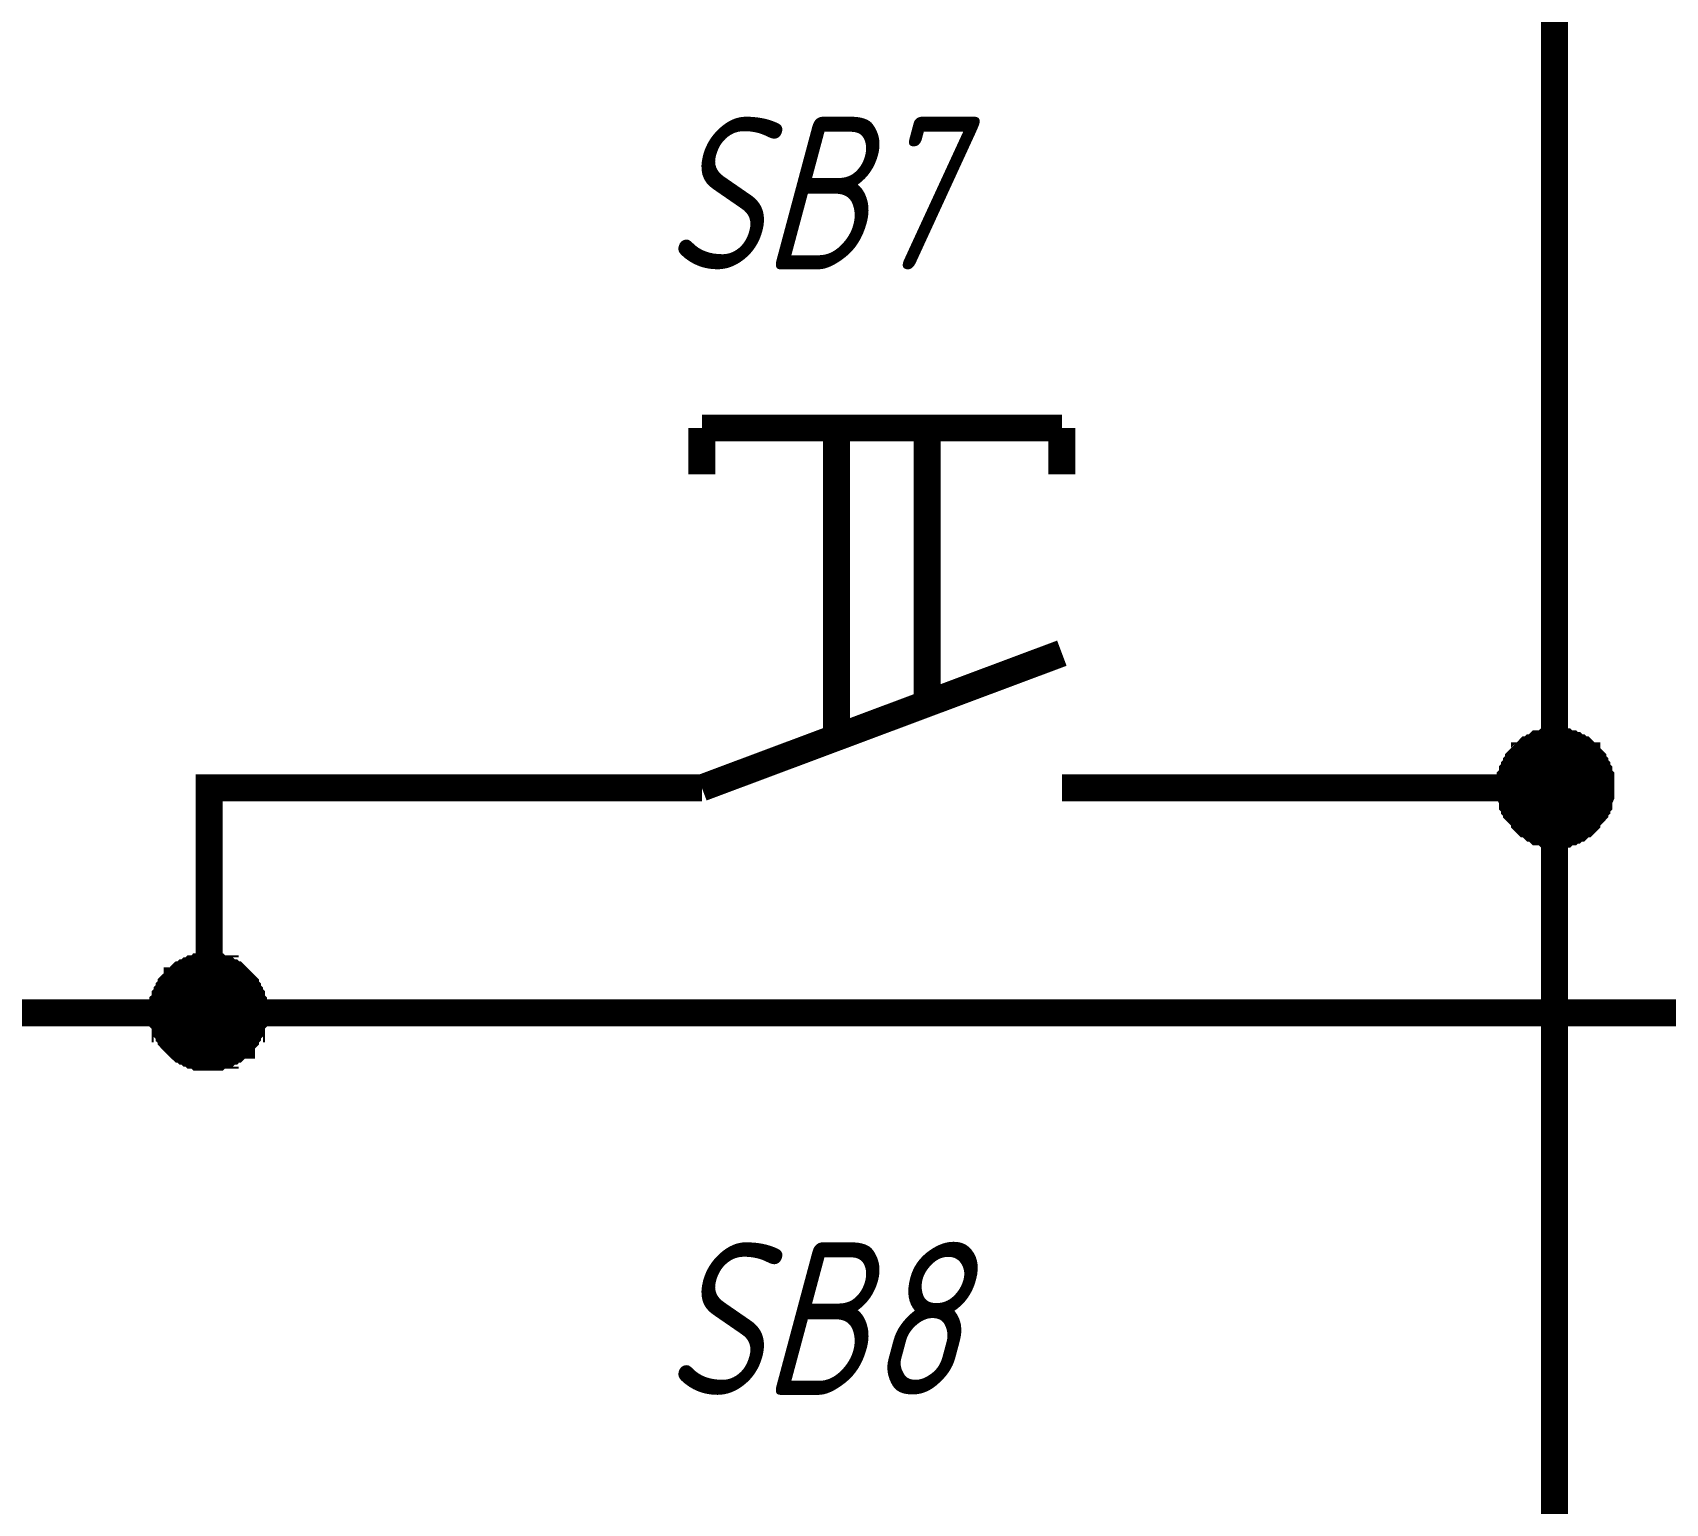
# Model space of a CAD drawing. Header units: millimetres. Extents: x 0 to 841, y 0 to 594.
# Drawn here: x 370.55 to 388.74, y 50.04 to 66.43 of the extents above; entities that cross this region are included whole.
import ezdxf

# ---------------------------------------------------------------- set-up
doc = ezdxf.new("R2010")
doc.units = ezdxf.units.MM
doc.layers.add('Sheet', color=255, linetype='Continuous')
doc.styles.get("Standard").update_dxf_attribs({"font": '', "oblique": 15})
doc.styles.get('Standard').set_extended_font_data('GOST type A')

msp = doc.modelspace()

# ---------------------------------------------------------------- linework, layer by layer
at = {"layer": 'Sheet', "color": 18, "true_color": 0x000000, "const_width": 0.3}
for points in [[(385.018, 33.015), (387.504, 33.015), (387.504, 45.513), (387.504, 58.011), (387.504, 70.51), (387.504, 70.51), (385.018, 70.51)], [(378.006, 62.021), (382.016, 62.021)], [(378.006, 62.021), (378.006, 61.505)], [(379.507, 58.504), (379.507, 62.021)], [(380.515, 62.021), (380.515, 59.019)], [(382.016, 62.021), (382.016, 61.505)], [(378.006, 58.011), (382.016, 59.512)], [(387.011, 58.011), (387.011, 58.034), (387.011, 58.056), (387.011, 58.101), (387.011, 58.123), (387.034, 58.146), (387.034, 58.168), (387.034, 58.19), (387.056, 58.213), (387.056, 58.235), (387.079, 58.258), (387.079, 58.28), (387.101, 58.302), (387.101, 58.325), (387.123, 58.347), (387.146, 58.37), (387.168, 58.37), (387.168, 58.392), (387.191, 58.414), (387.213, 58.437), (387.235, 58.437), (387.258, 58.459), (387.28, 58.459), (387.303, 58.482), (387.303, 58.482), (387.325, 58.504), (387.37, 58.504), (387.392, 58.504), (387.415, 58.526), (387.437, 58.526), (387.459, 58.526), (387.482, 58.526), (387.504, 58.526)], [(387.011, 58.011), (387.011, 58.034), (387.011, 58.056), (387.011, 58.101), (387.011, 58.123), (387.034, 58.146), (387.034, 58.168), (387.034, 58.19), (387.056, 58.213), (387.056, 58.235), (387.079, 58.258), (387.079, 58.28), (387.101, 58.302), (387.101, 58.325), (387.123, 58.347), (387.146, 58.37), (387.168, 58.37), (387.168, 58.392), (387.191, 58.414), (387.213, 58.437), (387.235, 58.437), (387.258, 58.459), (387.28, 58.459), (387.303, 58.482), (387.303, 58.482), (387.325, 58.504), (387.37, 58.504), (387.392, 58.504), (387.415, 58.526), (387.437, 58.526), (387.459, 58.526), (387.482, 58.526), (387.504, 58.526)], [(387.011, 58.011), (387.011, 58.034), (387.011, 58.056), (387.011, 58.101), (387.011, 58.123), (387.034, 58.146), (387.034, 58.168), (387.034, 58.19), (387.056, 58.213), (387.056, 58.235), (387.079, 58.258), (387.079, 58.28), (387.101, 58.302), (387.101, 58.325), (387.123, 58.347), (387.146, 58.37), (387.168, 58.37), (387.168, 58.392), (387.191, 58.414), (387.213, 58.437), (387.235, 58.437), (387.258, 58.459), (387.28, 58.459), (387.303, 58.482), (387.303, 58.482), (387.325, 58.504), (387.37, 58.504), (387.392, 58.504), (387.415, 58.526), (387.437, 58.526), (387.459, 58.526), (387.482, 58.526), (387.504, 58.526)], [(387.011, 58.011), (387.011, 58.034), (387.011, 58.056), (387.011, 58.101), (387.011, 58.123), (387.034, 58.146), (387.034, 58.168), (387.034, 58.19), (387.056, 58.213), (387.056, 58.235), (387.079, 58.258), (387.079, 58.28), (387.101, 58.302), (387.101, 58.325), (387.123, 58.347), (387.146, 58.37), (387.168, 58.37), (387.168, 58.392), (387.191, 58.414), (387.213, 58.437), (387.235, 58.437), (387.258, 58.459), (387.28, 58.459), (387.303, 58.482), (387.303, 58.482), (387.325, 58.504), (387.37, 58.504), (387.392, 58.504), (387.415, 58.526), (387.437, 58.526), (387.459, 58.526), (387.482, 58.526), (387.504, 58.526)], [(387.011, 58.011), (387.011, 58.034), (387.011, 58.056), (387.011, 58.101), (387.011, 58.123), (387.034, 58.146), (387.034, 58.168), (387.034, 58.19), (387.056, 58.213), (387.056, 58.235), (387.079, 58.258), (387.079, 58.28), (387.101, 58.302), (387.101, 58.325), (387.123, 58.347), (387.146, 58.37), (387.168, 58.37), (387.168, 58.392), (387.191, 58.414), (387.213, 58.437), (387.235, 58.437), (387.258, 58.459), (387.28, 58.459), (387.303, 58.482), (387.303, 58.482), (387.325, 58.504), (387.37, 58.504), (387.392, 58.504), (387.415, 58.526), (387.437, 58.526), (387.459, 58.526), (387.482, 58.526), (387.504, 58.526)], [(387.011, 58.011), (387.011, 58.034), (387.011, 58.056), (387.011, 58.101), (387.011, 58.123), (387.034, 58.146), (387.034, 58.168), (387.034, 58.19), (387.056, 58.213), (387.056, 58.235), (387.079, 58.258), (387.079, 58.28), (387.101, 58.302), (387.101, 58.325), (387.123, 58.347), (387.146, 58.37), (387.168, 58.37), (387.168, 58.392), (387.191, 58.414), (387.213, 58.437), (387.235, 58.437), (387.258, 58.459), (387.28, 58.459), (387.303, 58.482), (387.303, 58.482), (387.325, 58.504), (387.37, 58.504), (387.392, 58.504), (387.415, 58.526), (387.437, 58.526), (387.459, 58.526), (387.482, 58.526), (387.504, 58.526)], [(387.011, 58.011), (387.011, 58.034), (387.011, 58.056), (387.011, 58.101), (387.011, 58.123), (387.034, 58.146), (387.034, 58.168), (387.034, 58.19), (387.056, 58.213), (387.056, 58.235), (387.079, 58.258), (387.079, 58.28), (387.101, 58.302), (387.101, 58.325), (387.123, 58.347), (387.146, 58.37), (387.168, 58.37), (387.168, 58.392), (387.191, 58.414), (387.213, 58.437), (387.235, 58.437), (387.258, 58.459), (387.28, 58.459), (387.303, 58.482), (387.303, 58.482), (387.325, 58.504), (387.37, 58.504), (387.392, 58.504), (387.415, 58.526), (387.437, 58.526), (387.459, 58.526), (387.482, 58.526), (387.504, 58.526)], [(387.011, 58.011), (387.011, 58.034), (387.011, 58.056), (387.011, 58.101), (387.011, 58.123), (387.034, 58.146), (387.034, 58.168), (387.034, 58.19), (387.056, 58.213), (387.056, 58.235), (387.079, 58.258), (387.079, 58.28), (387.101, 58.302), (387.101, 58.325), (387.123, 58.347), (387.146, 58.37), (387.168, 58.37), (387.168, 58.392), (387.191, 58.414), (387.213, 58.437), (387.235, 58.437), (387.258, 58.459), (387.28, 58.459), (387.303, 58.482), (387.303, 58.482), (387.325, 58.504), (387.37, 58.504), (387.392, 58.504), (387.415, 58.526), (387.437, 58.526), (387.459, 58.526), (387.482, 58.526), (387.504, 58.526)], [(387.504, 58.526), (387.504, 58.526)], [(387.504, 58.526), (387.527, 58.526), (387.549, 58.526), (387.594, 58.526), (387.616, 58.526), (387.639, 58.504), (387.661, 58.504), (387.683, 58.504), (387.706, 58.482), (387.728, 58.482), (387.751, 58.459), (387.773, 58.459), (387.795, 58.437), (387.818, 58.437), (387.84, 58.414), (387.863, 58.392), (387.863, 58.37), (387.885, 58.37), (387.907, 58.347), (387.93, 58.325), (387.93, 58.302), (387.952, 58.28), (387.952, 58.258), (387.975, 58.235), (387.975, 58.213), (387.997, 58.19), (387.997, 58.168), (387.997, 58.146), (388.019, 58.123), (388.019, 58.101), (388.019, 58.056), (388.019, 58.034), (388.019, 58.011)], [(387.504, 58.526), (387.504, 58.526)], [(387.504, 58.526), (387.527, 58.526), (387.549, 58.526), (387.594, 58.526), (387.616, 58.526), (387.639, 58.504), (387.661, 58.504), (387.683, 58.504), (387.706, 58.482), (387.728, 58.482), (387.751, 58.459), (387.773, 58.459), (387.795, 58.437), (387.818, 58.437), (387.84, 58.414), (387.863, 58.392), (387.863, 58.37), (387.885, 58.37), (387.907, 58.347), (387.93, 58.325), (387.93, 58.302), (387.952, 58.28), (387.952, 58.258), (387.975, 58.235), (387.975, 58.213), (387.997, 58.19), (387.997, 58.168), (387.997, 58.146), (388.019, 58.123), (388.019, 58.101), (388.019, 58.056), (388.019, 58.034), (388.019, 58.011)], [(387.504, 58.526), (387.504, 58.526)], [(387.504, 58.526), (387.527, 58.526), (387.549, 58.526), (387.594, 58.526), (387.616, 58.526), (387.639, 58.504), (387.661, 58.504), (387.683, 58.504), (387.706, 58.482), (387.728, 58.482), (387.751, 58.459), (387.773, 58.459), (387.795, 58.437), (387.818, 58.437), (387.84, 58.414), (387.863, 58.392), (387.863, 58.37), (387.885, 58.37), (387.907, 58.347), (387.93, 58.325), (387.93, 58.302), (387.952, 58.28), (387.952, 58.258), (387.975, 58.235), (387.975, 58.213), (387.997, 58.19), (387.997, 58.168), (387.997, 58.146), (388.019, 58.123), (388.019, 58.101), (388.019, 58.056), (388.019, 58.034), (388.019, 58.011)], [(387.504, 58.526), (387.504, 58.526)], [(387.504, 58.526), (387.527, 58.526), (387.549, 58.526), (387.594, 58.526), (387.616, 58.526), (387.639, 58.504), (387.661, 58.504), (387.683, 58.504), (387.706, 58.482), (387.728, 58.482), (387.751, 58.459), (387.773, 58.459), (387.795, 58.437), (387.818, 58.437), (387.84, 58.414), (387.863, 58.392), (387.863, 58.37), (387.885, 58.37), (387.907, 58.347), (387.93, 58.325), (387.93, 58.302), (387.952, 58.28), (387.952, 58.258), (387.975, 58.235), (387.975, 58.213), (387.997, 58.19), (387.997, 58.168), (387.997, 58.146), (388.019, 58.123), (388.019, 58.101), (388.019, 58.056), (388.019, 58.034), (388.019, 58.011)], [(387.504, 58.526), (387.504, 58.526)], [(387.504, 58.526), (387.527, 58.526), (387.549, 58.526), (387.594, 58.526), (387.616, 58.526), (387.639, 58.504), (387.661, 58.504), (387.683, 58.504), (387.706, 58.482), (387.728, 58.482), (387.751, 58.459), (387.773, 58.459), (387.795, 58.437), (387.818, 58.437), (387.84, 58.414), (387.863, 58.392), (387.863, 58.37), (387.885, 58.37), (387.907, 58.347), (387.93, 58.325), (387.93, 58.302), (387.952, 58.28), (387.952, 58.258), (387.975, 58.235), (387.975, 58.213), (387.997, 58.19), (387.997, 58.168), (387.997, 58.146), (388.019, 58.123), (388.019, 58.101), (388.019, 58.056), (388.019, 58.034), (388.019, 58.011)], [(387.504, 58.526), (387.504, 58.526)], [(387.504, 58.526), (387.527, 58.526), (387.549, 58.526), (387.594, 58.526), (387.616, 58.526), (387.639, 58.504), (387.661, 58.504), (387.683, 58.504), (387.706, 58.482), (387.728, 58.482), (387.751, 58.459), (387.773, 58.459), (387.795, 58.437), (387.818, 58.437), (387.84, 58.414), (387.863, 58.392), (387.863, 58.37), (387.885, 58.37), (387.907, 58.347), (387.93, 58.325), (387.93, 58.302), (387.952, 58.28), (387.952, 58.258), (387.975, 58.235), (387.975, 58.213), (387.997, 58.19), (387.997, 58.168), (387.997, 58.146), (388.019, 58.123), (388.019, 58.101), (388.019, 58.056), (388.019, 58.034), (388.019, 58.011)], [(387.504, 58.526), (387.504, 58.526)], [(387.504, 58.526), (387.527, 58.526), (387.549, 58.526), (387.594, 58.526), (387.616, 58.526), (387.639, 58.504), (387.661, 58.504), (387.683, 58.504), (387.706, 58.482), (387.728, 58.482), (387.751, 58.459), (387.773, 58.459), (387.795, 58.437), (387.818, 58.437), (387.84, 58.414), (387.863, 58.392), (387.863, 58.37), (387.885, 58.37), (387.907, 58.347), (387.93, 58.325), (387.93, 58.302), (387.952, 58.28), (387.952, 58.258), (387.975, 58.235), (387.975, 58.213), (387.997, 58.19), (387.997, 58.168), (387.997, 58.146), (388.019, 58.123), (388.019, 58.101), (388.019, 58.056), (388.019, 58.034), (388.019, 58.011)], [(387.504, 58.526), (387.504, 58.526)], [(387.504, 58.526), (387.527, 58.526), (387.549, 58.526), (387.594, 58.526), (387.616, 58.526), (387.639, 58.504), (387.661, 58.504), (387.683, 58.504), (387.706, 58.482), (387.728, 58.482), (387.751, 58.459), (387.773, 58.459), (387.795, 58.437), (387.818, 58.437), (387.84, 58.414), (387.863, 58.392), (387.863, 58.37), (387.885, 58.37), (387.907, 58.347), (387.93, 58.325), (387.93, 58.302), (387.952, 58.28), (387.952, 58.258), (387.975, 58.235), (387.975, 58.213), (387.997, 58.19), (387.997, 58.168), (387.997, 58.146), (388.019, 58.123), (388.019, 58.101), (388.019, 58.056), (388.019, 58.034), (388.019, 58.011)], [(395.008, 58.011), (392.5, 58.011), (392.5, 55.503), (372.518, 55.503), (352.515, 55.503), (352.515, 58.011), (355.001, 58.011)], [(372.518, 55.503), (372.518, 58.011), (375.005, 58.011)], [(377.514, 58.011), (375.005, 58.011)], [(377.514, 58.011), (378.006, 58.011)], [(382.509, 58.011), (382.016, 58.011)], [(382.509, 58.011), (385.018, 58.011)], [(385.018, 58.011), (387.504, 58.011)], [(387.504, 57.496), (387.482, 57.496), (387.459, 57.496), (387.437, 57.496), (387.415, 57.496), (387.392, 57.519), (387.37, 57.519), (387.325, 57.519), (387.303, 57.541), (387.303, 57.541), (387.28, 57.563), (387.258, 57.563), (387.235, 57.586), (387.213, 57.608), (387.191, 57.608), (387.168, 57.631), (387.168, 57.653), (387.146, 57.675), (387.123, 57.698), (387.101, 57.72), (387.101, 57.72), (387.079, 57.743), (387.079, 57.765), (387.056, 57.787), (387.056, 57.81), (387.034, 57.832), (387.034, 57.855), (387.034, 57.877), (387.011, 57.922), (387.011, 57.944), (387.011, 57.967), (387.011, 57.989), (387.011, 58.011)], [(387.011, 58.011), (387.011, 58.011)], [(387.504, 57.496), (387.482, 57.496), (387.459, 57.496), (387.437, 57.496), (387.415, 57.496), (387.392, 57.519), (387.37, 57.519), (387.325, 57.519), (387.303, 57.541), (387.303, 57.541), (387.28, 57.563), (387.258, 57.563), (387.235, 57.586), (387.213, 57.608), (387.191, 57.608), (387.168, 57.631), (387.168, 57.653), (387.146, 57.675), (387.123, 57.698), (387.101, 57.72), (387.101, 57.72), (387.079, 57.743), (387.079, 57.765), (387.056, 57.787), (387.056, 57.81), (387.034, 57.832), (387.034, 57.855), (387.034, 57.877), (387.011, 57.922), (387.011, 57.944), (387.011, 57.967), (387.011, 57.989), (387.011, 58.011)], [(387.011, 58.011), (387.011, 58.011)], [(387.504, 57.496), (387.482, 57.496), (387.459, 57.496), (387.437, 57.496), (387.415, 57.496), (387.392, 57.519), (387.37, 57.519), (387.325, 57.519), (387.303, 57.541), (387.303, 57.541), (387.28, 57.563), (387.258, 57.563), (387.235, 57.586), (387.213, 57.608), (387.191, 57.608), (387.168, 57.631), (387.168, 57.653), (387.146, 57.675), (387.123, 57.698), (387.101, 57.72), (387.101, 57.72), (387.079, 57.743), (387.079, 57.765), (387.056, 57.787), (387.056, 57.81), (387.034, 57.832), (387.034, 57.855), (387.034, 57.877), (387.011, 57.922), (387.011, 57.944), (387.011, 57.967), (387.011, 57.989), (387.011, 58.011)], [(387.011, 58.011), (387.011, 58.011)], [(387.504, 57.496), (387.482, 57.496), (387.459, 57.496), (387.437, 57.496), (387.415, 57.496), (387.392, 57.519), (387.37, 57.519), (387.325, 57.519), (387.303, 57.541), (387.303, 57.541), (387.28, 57.563), (387.258, 57.563), (387.235, 57.586), (387.213, 57.608), (387.191, 57.608), (387.168, 57.631), (387.168, 57.653), (387.146, 57.675), (387.123, 57.698), (387.101, 57.72), (387.101, 57.72), (387.079, 57.743), (387.079, 57.765), (387.056, 57.787), (387.056, 57.81), (387.034, 57.832), (387.034, 57.855), (387.034, 57.877), (387.011, 57.922), (387.011, 57.944), (387.011, 57.967), (387.011, 57.989), (387.011, 58.011)], [(387.011, 58.011), (387.011, 58.011)], [(387.504, 57.496), (387.482, 57.496), (387.459, 57.496), (387.437, 57.496), (387.415, 57.496), (387.392, 57.519), (387.37, 57.519), (387.325, 57.519), (387.303, 57.541), (387.303, 57.541), (387.28, 57.563), (387.258, 57.563), (387.235, 57.586), (387.213, 57.608), (387.191, 57.608), (387.168, 57.631), (387.168, 57.653), (387.146, 57.675), (387.123, 57.698), (387.101, 57.72), (387.101, 57.72), (387.079, 57.743), (387.079, 57.765), (387.056, 57.787), (387.056, 57.81), (387.034, 57.832), (387.034, 57.855), (387.034, 57.877), (387.011, 57.922), (387.011, 57.944), (387.011, 57.967), (387.011, 57.989), (387.011, 58.011)], [(387.011, 58.011), (387.011, 58.011)], [(387.504, 57.496), (387.482, 57.496), (387.459, 57.496), (387.437, 57.496), (387.415, 57.496), (387.392, 57.519), (387.37, 57.519), (387.325, 57.519), (387.303, 57.541), (387.303, 57.541), (387.28, 57.563), (387.258, 57.563), (387.235, 57.586), (387.213, 57.608), (387.191, 57.608), (387.168, 57.631), (387.168, 57.653), (387.146, 57.675), (387.123, 57.698), (387.101, 57.72), (387.101, 57.72), (387.079, 57.743), (387.079, 57.765), (387.056, 57.787), (387.056, 57.81), (387.034, 57.832), (387.034, 57.855), (387.034, 57.877), (387.011, 57.922), (387.011, 57.944), (387.011, 57.967), (387.011, 57.989), (387.011, 58.011)], [(387.011, 58.011), (387.011, 58.011)], [(387.504, 57.496), (387.482, 57.496), (387.459, 57.496), (387.437, 57.496), (387.415, 57.496), (387.392, 57.519), (387.37, 57.519), (387.325, 57.519), (387.303, 57.541), (387.303, 57.541), (387.28, 57.563), (387.258, 57.563), (387.235, 57.586), (387.213, 57.608), (387.191, 57.608), (387.168, 57.631), (387.168, 57.653), (387.146, 57.675), (387.123, 57.698), (387.101, 57.72), (387.101, 57.72), (387.079, 57.743), (387.079, 57.765), (387.056, 57.787), (387.056, 57.81), (387.034, 57.832), (387.034, 57.855), (387.034, 57.877), (387.011, 57.922), (387.011, 57.944), (387.011, 57.967), (387.011, 57.989), (387.011, 58.011)], [(387.011, 58.011), (387.011, 58.011)], [(387.504, 57.496), (387.482, 57.496), (387.459, 57.496), (387.437, 57.496), (387.415, 57.496), (387.392, 57.519), (387.37, 57.519), (387.325, 57.519), (387.303, 57.541), (387.303, 57.541), (387.28, 57.563), (387.258, 57.563), (387.235, 57.586), (387.213, 57.608), (387.191, 57.608), (387.168, 57.631), (387.168, 57.653), (387.146, 57.675), (387.123, 57.698), (387.101, 57.72), (387.101, 57.72), (387.079, 57.743), (387.079, 57.765), (387.056, 57.787), (387.056, 57.81), (387.034, 57.832), (387.034, 57.855), (387.034, 57.877), (387.011, 57.922), (387.011, 57.944), (387.011, 57.967), (387.011, 57.989), (387.011, 58.011)], [(387.011, 58.011), (387.011, 58.011)], [(388.019, 58.011), (388.019, 57.989), (388.019, 57.967), (388.019, 57.944), (388.019, 57.922), (387.997, 57.877), (387.997, 57.855), (387.997, 57.832), (387.975, 57.81), (387.975, 57.787), (387.952, 57.765), (387.952, 57.743), (387.93, 57.72), (387.93, 57.72), (387.907, 57.698), (387.885, 57.675), (387.863, 57.653), (387.863, 57.631), (387.84, 57.608), (387.818, 57.608), (387.795, 57.586), (387.773, 57.563), (387.751, 57.563), (387.728, 57.541), (387.706, 57.541), (387.683, 57.519), (387.661, 57.519), (387.639, 57.519), (387.616, 57.496), (387.594, 57.496), (387.549, 57.496), (387.527, 57.496), (387.504, 57.496)], [(388.019, 58.011), (388.019, 57.989), (388.019, 57.967), (388.019, 57.944), (388.019, 57.922), (387.997, 57.877), (387.997, 57.855), (387.997, 57.832), (387.975, 57.81), (387.975, 57.787), (387.952, 57.765), (387.952, 57.743), (387.93, 57.72), (387.93, 57.72), (387.907, 57.698), (387.885, 57.675), (387.863, 57.653), (387.863, 57.631), (387.84, 57.608), (387.818, 57.608), (387.795, 57.586), (387.773, 57.563), (387.751, 57.563), (387.728, 57.541), (387.706, 57.541), (387.683, 57.519), (387.661, 57.519), (387.639, 57.519), (387.616, 57.496), (387.594, 57.496), (387.549, 57.496), (387.527, 57.496), (387.504, 57.496)], [(388.019, 58.011), (388.019, 57.989), (388.019, 57.967), (388.019, 57.944), (388.019, 57.922), (387.997, 57.877), (387.997, 57.855), (387.997, 57.832), (387.975, 57.81), (387.975, 57.787), (387.952, 57.765), (387.952, 57.743), (387.93, 57.72), (387.93, 57.72), (387.907, 57.698), (387.885, 57.675), (387.863, 57.653), (387.863, 57.631), (387.84, 57.608), (387.818, 57.608), (387.795, 57.586), (387.773, 57.563), (387.751, 57.563), (387.728, 57.541), (387.706, 57.541), (387.683, 57.519), (387.661, 57.519), (387.639, 57.519), (387.616, 57.496), (387.594, 57.496), (387.549, 57.496), (387.527, 57.496), (387.504, 57.496)], [(388.019, 58.011), (388.019, 57.989), (388.019, 57.967), (388.019, 57.944), (388.019, 57.922), (387.997, 57.877), (387.997, 57.855), (387.997, 57.832), (387.975, 57.81), (387.975, 57.787), (387.952, 57.765), (387.952, 57.743), (387.93, 57.72), (387.93, 57.72), (387.907, 57.698), (387.885, 57.675), (387.863, 57.653), (387.863, 57.631), (387.84, 57.608), (387.818, 57.608), (387.795, 57.586), (387.773, 57.563), (387.751, 57.563), (387.728, 57.541), (387.706, 57.541), (387.683, 57.519), (387.661, 57.519), (387.639, 57.519), (387.616, 57.496), (387.594, 57.496), (387.549, 57.496), (387.527, 57.496), (387.504, 57.496)], [(388.019, 58.011), (388.019, 57.989), (388.019, 57.967), (388.019, 57.944), (388.019, 57.922), (387.997, 57.877), (387.997, 57.855), (387.997, 57.832), (387.975, 57.81), (387.975, 57.787), (387.952, 57.765), (387.952, 57.743), (387.93, 57.72), (387.93, 57.72), (387.907, 57.698), (387.885, 57.675), (387.863, 57.653), (387.863, 57.631), (387.84, 57.608), (387.818, 57.608), (387.795, 57.586), (387.773, 57.563), (387.751, 57.563), (387.728, 57.541), (387.706, 57.541), (387.683, 57.519), (387.661, 57.519), (387.639, 57.519), (387.616, 57.496), (387.594, 57.496), (387.549, 57.496), (387.527, 57.496), (387.504, 57.496)], [(388.019, 58.011), (388.019, 57.989), (388.019, 57.967), (388.019, 57.944), (388.019, 57.922), (387.997, 57.877), (387.997, 57.855), (387.997, 57.832), (387.975, 57.81), (387.975, 57.787), (387.952, 57.765), (387.952, 57.743), (387.93, 57.72), (387.93, 57.72), (387.907, 57.698), (387.885, 57.675), (387.863, 57.653), (387.863, 57.631), (387.84, 57.608), (387.818, 57.608), (387.795, 57.586), (387.773, 57.563), (387.751, 57.563), (387.728, 57.541), (387.706, 57.541), (387.683, 57.519), (387.661, 57.519), (387.639, 57.519), (387.616, 57.496), (387.594, 57.496), (387.549, 57.496), (387.527, 57.496), (387.504, 57.496)], [(388.019, 58.011), (388.019, 57.989), (388.019, 57.967), (388.019, 57.944), (388.019, 57.922), (387.997, 57.877), (387.997, 57.855), (387.997, 57.832), (387.975, 57.81), (387.975, 57.787), (387.952, 57.765), (387.952, 57.743), (387.93, 57.72), (387.93, 57.72), (387.907, 57.698), (387.885, 57.675), (387.863, 57.653), (387.863, 57.631), (387.84, 57.608), (387.818, 57.608), (387.795, 57.586), (387.773, 57.563), (387.751, 57.563), (387.728, 57.541), (387.706, 57.541), (387.683, 57.519), (387.661, 57.519), (387.639, 57.519), (387.616, 57.496), (387.594, 57.496), (387.549, 57.496), (387.527, 57.496), (387.504, 57.496)], [(388.019, 58.011), (388.019, 57.989), (388.019, 57.967), (388.019, 57.944), (388.019, 57.922), (387.997, 57.877), (387.997, 57.855), (387.997, 57.832), (387.975, 57.81), (387.975, 57.787), (387.952, 57.765), (387.952, 57.743), (387.93, 57.72), (387.93, 57.72), (387.907, 57.698), (387.885, 57.675), (387.863, 57.653), (387.863, 57.631), (387.84, 57.608), (387.818, 57.608), (387.795, 57.586), (387.773, 57.563), (387.751, 57.563), (387.728, 57.541), (387.706, 57.541), (387.683, 57.519), (387.661, 57.519), (387.639, 57.519), (387.616, 57.496), (387.594, 57.496), (387.549, 57.496), (387.527, 57.496), (387.504, 57.496)], [(388.019, 58.011), (388.019, 58.011), (388.019, 58.011), (388.019, 58.011), (388.019, 58.011), (388.019, 58.011), (388.019, 58.011), (388.019, 58.011), (388.019, 58.011), (388.019, 58.011), (388.019, 58.011), (388.019, 58.011), (388.019, 58.011), (388.019, 58.011), (388.019, 58.011), (388.019, 58.011), (388.019, 58.011), (388.019, 58.011), (388.019, 58.011), (388.019, 58.011), (388.019, 58.011), (388.019, 58.011), (388.019, 58.011), (388.019, 58.011), (388.019, 58.011), (388.019, 58.011), (388.019, 58.011), (388.019, 58.011), (388.019, 58.011), (388.019, 58.011), (388.019, 58.011), (388.019, 58.011), (388.019, 58.011)], [(388.019, 58.011), (388.019, 58.011)], [(388.019, 58.011), (388.019, 58.011), (388.019, 58.011), (388.019, 58.011), (388.019, 58.011), (388.019, 58.011), (388.019, 58.011), (388.019, 58.011), (388.019, 58.011), (388.019, 58.011), (388.019, 58.011), (388.019, 58.011), (388.019, 58.011), (388.019, 58.011), (388.019, 58.011), (388.019, 58.011), (388.019, 58.011), (388.019, 58.011), (388.019, 58.011), (388.019, 58.011), (388.019, 58.011), (388.019, 58.011), (388.019, 58.011), (388.019, 58.011), (388.019, 58.011), (388.019, 58.011), (388.019, 58.011), (388.019, 58.011), (388.019, 58.011), (388.019, 58.011), (388.019, 58.011), (388.019, 58.011), (388.019, 58.011)], [(388.019, 58.011), (388.019, 58.011)], [(388.019, 58.011), (388.019, 58.011), (388.019, 58.011), (388.019, 58.011), (388.019, 58.011), (388.019, 58.011), (388.019, 58.011), (388.019, 58.011), (388.019, 58.011), (388.019, 58.011), (388.019, 58.011), (388.019, 58.011), (388.019, 58.011), (388.019, 58.011), (388.019, 58.011), (388.019, 58.011), (388.019, 58.011), (388.019, 58.011), (388.019, 58.011), (388.019, 58.011), (388.019, 58.011), (388.019, 58.011), (388.019, 58.011), (388.019, 58.011), (388.019, 58.011), (388.019, 58.011), (388.019, 58.011), (388.019, 58.011), (388.019, 58.011), (388.019, 58.011), (388.019, 58.011), (388.019, 58.011), (388.019, 58.011)], [(388.019, 58.011), (388.019, 58.011)], [(388.019, 58.011), (388.019, 58.011), (388.019, 58.011), (388.019, 58.011), (388.019, 58.011), (388.019, 58.011), (388.019, 58.011), (388.019, 58.011), (388.019, 58.011), (388.019, 58.011), (388.019, 58.011), (388.019, 58.011), (388.019, 58.011), (388.019, 58.011), (388.019, 58.011), (388.019, 58.011), (388.019, 58.011), (388.019, 58.011), (388.019, 58.011), (388.019, 58.011), (388.019, 58.011), (388.019, 58.011), (388.019, 58.011), (388.019, 58.011), (388.019, 58.011), (388.019, 58.011), (388.019, 58.011), (388.019, 58.011), (388.019, 58.011), (388.019, 58.011), (388.019, 58.011), (388.019, 58.011), (388.019, 58.011)], [(388.019, 58.011), (388.019, 58.011)], [(388.019, 58.011), (388.019, 58.011), (388.019, 58.011), (388.019, 58.011), (388.019, 58.011), (388.019, 58.011), (388.019, 58.011), (388.019, 58.011), (388.019, 58.011), (388.019, 58.011), (388.019, 58.011), (388.019, 58.011), (388.019, 58.011), (388.019, 58.011), (388.019, 58.011), (388.019, 58.011), (388.019, 58.011), (388.019, 58.011), (388.019, 58.011), (388.019, 58.011), (388.019, 58.011), (388.019, 58.011), (388.019, 58.011), (388.019, 58.011), (388.019, 58.011), (388.019, 58.011), (388.019, 58.011), (388.019, 58.011), (388.019, 58.011), (388.019, 58.011), (388.019, 58.011), (388.019, 58.011), (388.019, 58.011)], [(388.019, 58.011), (388.019, 58.011)], [(388.019, 58.011), (388.019, 58.011), (388.019, 58.011), (388.019, 58.011), (388.019, 58.011), (388.019, 58.011), (388.019, 58.011), (388.019, 58.011), (388.019, 58.011), (388.019, 58.011), (388.019, 58.011), (388.019, 58.011), (388.019, 58.011), (388.019, 58.011), (388.019, 58.011), (388.019, 58.011), (388.019, 58.011), (388.019, 58.011), (388.019, 58.011), (388.019, 58.011), (388.019, 58.011), (388.019, 58.011), (388.019, 58.011), (388.019, 58.011), (388.019, 58.011), (388.019, 58.011), (388.019, 58.011), (388.019, 58.011), (388.019, 58.011), (388.019, 58.011), (388.019, 58.011), (388.019, 58.011), (388.019, 58.011)], [(388.019, 58.011), (388.019, 58.011)], [(388.019, 58.011), (388.019, 58.011), (388.019, 58.011), (388.019, 58.011), (388.019, 58.011), (388.019, 58.011), (388.019, 58.011), (388.019, 58.011), (388.019, 58.011), (388.019, 58.011), (388.019, 58.011), (388.019, 58.011), (388.019, 58.011), (388.019, 58.011), (388.019, 58.011), (388.019, 58.011), (388.019, 58.011), (388.019, 58.011), (388.019, 58.011), (388.019, 58.011), (388.019, 58.011), (388.019, 58.011), (388.019, 58.011), (388.019, 58.011), (388.019, 58.011), (388.019, 58.011), (388.019, 58.011), (388.019, 58.011), (388.019, 58.011), (388.019, 58.011), (388.019, 58.011), (388.019, 58.011), (388.019, 58.011)], [(388.019, 58.011), (388.019, 58.011)], [(388.019, 58.011), (388.019, 58.011), (388.019, 58.011), (388.019, 58.011), (388.019, 58.011), (388.019, 58.011), (388.019, 58.011), (388.019, 58.011), (388.019, 58.011), (388.019, 58.011), (388.019, 58.011), (388.019, 58.011), (388.019, 58.011), (388.019, 58.011), (388.019, 58.011), (388.019, 58.011), (388.019, 58.011), (388.019, 58.011), (388.019, 58.011), (388.019, 58.011), (388.019, 58.011), (388.019, 58.011), (388.019, 58.011), (388.019, 58.011), (388.019, 58.011), (388.019, 58.011), (388.019, 58.011), (388.019, 58.011), (388.019, 58.011), (388.019, 58.011), (388.019, 58.011), (388.019, 58.011), (388.019, 58.011)], [(388.019, 58.011), (388.019, 58.011)], [(372.003, 55.503), (372.003, 55.525), (372.003, 55.548), (372.003, 55.592), (372.003, 55.615), (372.026, 55.637), (372.026, 55.66), (372.026, 55.682), (372.048, 55.704), (372.048, 55.727), (372.07, 55.749), (372.07, 55.771), (372.093, 55.794), (372.093, 55.816), (372.115, 55.839), (372.138, 55.861), (372.16, 55.861), (372.16, 55.883), (372.182, 55.906), (372.205, 55.928), (372.227, 55.928), (372.25, 55.951), (372.272, 55.951), (372.294, 55.973), (372.317, 55.973), (372.339, 55.995), (372.362, 55.995), (372.384, 55.995), (372.406, 56.018), (372.429, 56.018), (372.474, 56.018), (372.496, 56.018), (372.518, 56.018)], [(372.003, 55.503), (372.003, 55.525), (372.003, 55.548), (372.003, 55.592), (372.003, 55.615), (372.026, 55.637), (372.026, 55.66), (372.026, 55.682), (372.048, 55.704), (372.048, 55.727), (372.07, 55.749), (372.07, 55.771), (372.093, 55.794), (372.093, 55.816), (372.115, 55.839), (372.138, 55.861), (372.16, 55.861), (372.16, 55.883), (372.182, 55.906), (372.205, 55.928), (372.227, 55.928), (372.25, 55.951), (372.272, 55.951), (372.294, 55.973), (372.317, 55.973), (372.339, 55.995), (372.362, 55.995), (372.384, 55.995), (372.406, 56.018), (372.429, 56.018), (372.474, 56.018), (372.496, 56.018), (372.518, 56.018)], [(372.003, 55.503), (372.003, 55.525), (372.003, 55.548), (372.003, 55.592), (372.003, 55.615), (372.026, 55.637), (372.026, 55.66), (372.026, 55.682), (372.048, 55.704), (372.048, 55.727), (372.07, 55.749), (372.07, 55.771), (372.093, 55.794), (372.093, 55.816), (372.115, 55.839), (372.138, 55.861), (372.16, 55.861), (372.16, 55.883), (372.182, 55.906), (372.205, 55.928), (372.227, 55.928), (372.25, 55.951), (372.272, 55.951), (372.294, 55.973), (372.317, 55.973), (372.339, 55.995), (372.362, 55.995), (372.384, 55.995), (372.406, 56.018), (372.429, 56.018), (372.474, 56.018), (372.496, 56.018), (372.518, 56.018)], [(372.003, 55.503), (372.003, 55.525), (372.003, 55.548), (372.003, 55.592), (372.003, 55.615), (372.026, 55.637), (372.026, 55.66), (372.026, 55.682), (372.048, 55.704), (372.048, 55.727), (372.07, 55.749), (372.07, 55.771), (372.093, 55.794), (372.093, 55.816), (372.115, 55.839), (372.138, 55.861), (372.16, 55.861), (372.16, 55.883), (372.182, 55.906), (372.205, 55.928), (372.227, 55.928), (372.25, 55.951), (372.272, 55.951), (372.294, 55.973), (372.317, 55.973), (372.339, 55.995), (372.362, 55.995), (372.384, 55.995), (372.406, 56.018), (372.429, 56.018), (372.474, 56.018), (372.496, 56.018), (372.518, 56.018)], [(372.003, 55.503), (372.003, 55.525), (372.003, 55.548), (372.003, 55.592), (372.003, 55.615), (372.026, 55.637), (372.026, 55.66), (372.026, 55.682), (372.048, 55.704), (372.048, 55.727), (372.07, 55.749), (372.07, 55.771), (372.093, 55.794), (372.093, 55.816), (372.115, 55.839), (372.138, 55.861), (372.16, 55.861), (372.16, 55.883), (372.182, 55.906), (372.205, 55.928), (372.227, 55.928), (372.25, 55.951), (372.272, 55.951), (372.294, 55.973), (372.317, 55.973), (372.339, 55.995), (372.362, 55.995), (372.384, 55.995), (372.406, 56.018), (372.429, 56.018), (372.474, 56.018), (372.496, 56.018), (372.518, 56.018)], [(372.003, 55.503), (372.003, 55.525), (372.003, 55.548), (372.003, 55.592), (372.003, 55.615), (372.026, 55.637), (372.026, 55.66), (372.026, 55.682), (372.048, 55.704), (372.048, 55.727), (372.07, 55.749), (372.07, 55.771), (372.093, 55.794), (372.093, 55.816), (372.115, 55.839), (372.138, 55.861), (372.16, 55.861), (372.16, 55.883), (372.182, 55.906), (372.205, 55.928), (372.227, 55.928), (372.25, 55.951), (372.272, 55.951), (372.294, 55.973), (372.317, 55.973), (372.339, 55.995), (372.362, 55.995), (372.384, 55.995), (372.406, 56.018), (372.429, 56.018), (372.474, 56.018), (372.496, 56.018), (372.518, 56.018)], [(372.003, 55.503), (372.003, 55.525), (372.003, 55.548), (372.003, 55.592), (372.003, 55.615), (372.026, 55.637), (372.026, 55.66), (372.026, 55.682), (372.048, 55.704), (372.048, 55.727), (372.07, 55.749), (372.07, 55.771), (372.093, 55.794), (372.093, 55.816), (372.115, 55.839), (372.138, 55.861), (372.16, 55.861), (372.16, 55.883), (372.182, 55.906), (372.205, 55.928), (372.227, 55.928), (372.25, 55.951), (372.272, 55.951), (372.294, 55.973), (372.317, 55.973), (372.339, 55.995), (372.362, 55.995), (372.384, 55.995), (372.406, 56.018), (372.429, 56.018), (372.474, 56.018), (372.496, 56.018), (372.518, 56.018)], [(372.003, 55.503), (372.003, 55.525), (372.003, 55.548), (372.003, 55.592), (372.003, 55.615), (372.026, 55.637), (372.026, 55.66), (372.026, 55.682), (372.048, 55.704), (372.048, 55.727), (372.07, 55.749), (372.07, 55.771), (372.093, 55.794), (372.093, 55.816), (372.115, 55.839), (372.138, 55.861), (372.16, 55.861), (372.16, 55.883), (372.182, 55.906), (372.205, 55.928), (372.227, 55.928), (372.25, 55.951), (372.272, 55.951), (372.294, 55.973), (372.317, 55.973), (372.339, 55.995), (372.362, 55.995), (372.384, 55.995), (372.406, 56.018), (372.429, 56.018), (372.474, 56.018), (372.496, 56.018), (372.518, 56.018)], [(372.518, 56.018), (372.518, 56.018)], [(372.518, 56.018), (372.541, 56.018), (372.563, 56.018), (372.586, 56.018), (372.608, 56.018), (372.63, 55.995), (372.653, 55.995), (372.698, 55.995), (372.698, 55.973), (372.72, 55.973), (372.742, 55.951), (372.765, 55.951), (372.787, 55.928), (372.81, 55.928), (372.832, 55.906), (372.854, 55.883), (372.877, 55.861), (372.877, 55.861), (372.899, 55.839), (372.922, 55.816), (372.922, 55.794), (372.944, 55.771), (372.944, 55.749), (372.966, 55.727), (372.966, 55.704), (372.989, 55.682), (372.989, 55.66), (372.989, 55.637), (373.011, 55.615), (373.011, 55.592), (373.011, 55.548), (373.011, 55.525), (373.011, 55.503)], [(372.518, 56.018), (372.518, 56.018)], [(372.518, 56.018), (372.541, 56.018), (372.563, 56.018), (372.586, 56.018), (372.608, 56.018), (372.63, 55.995), (372.653, 55.995), (372.698, 55.995), (372.698, 55.973), (372.72, 55.973), (372.742, 55.951), (372.765, 55.951), (372.787, 55.928), (372.81, 55.928), (372.832, 55.906), (372.854, 55.883), (372.877, 55.861), (372.877, 55.861), (372.899, 55.839), (372.922, 55.816), (372.922, 55.794), (372.944, 55.771), (372.944, 55.749), (372.966, 55.727), (372.966, 55.704), (372.989, 55.682), (372.989, 55.66), (372.989, 55.637), (373.011, 55.615), (373.011, 55.592), (373.011, 55.548), (373.011, 55.525), (373.011, 55.503)], [(372.518, 56.018), (372.518, 56.018)], [(372.518, 56.018), (372.541, 56.018), (372.563, 56.018), (372.586, 56.018), (372.608, 56.018), (372.63, 55.995), (372.653, 55.995), (372.698, 55.995), (372.698, 55.973), (372.72, 55.973), (372.742, 55.951), (372.765, 55.951), (372.787, 55.928), (372.81, 55.928), (372.832, 55.906), (372.854, 55.883), (372.877, 55.861), (372.877, 55.861), (372.899, 55.839), (372.922, 55.816), (372.922, 55.794), (372.944, 55.771), (372.944, 55.749), (372.966, 55.727), (372.966, 55.704), (372.989, 55.682), (372.989, 55.66), (372.989, 55.637), (373.011, 55.615), (373.011, 55.592), (373.011, 55.548), (373.011, 55.525), (373.011, 55.503)], [(372.518, 56.018), (372.518, 56.018)], [(372.518, 56.018), (372.541, 56.018), (372.563, 56.018), (372.586, 56.018), (372.608, 56.018), (372.63, 55.995), (372.653, 55.995), (372.698, 55.995), (372.698, 55.973), (372.72, 55.973), (372.742, 55.951), (372.765, 55.951), (372.787, 55.928), (372.81, 55.928), (372.832, 55.906), (372.854, 55.883), (372.877, 55.861), (372.877, 55.861), (372.899, 55.839), (372.922, 55.816), (372.922, 55.794), (372.944, 55.771), (372.944, 55.749), (372.966, 55.727), (372.966, 55.704), (372.989, 55.682), (372.989, 55.66), (372.989, 55.637), (373.011, 55.615), (373.011, 55.592), (373.011, 55.548), (373.011, 55.525), (373.011, 55.503)], [(372.518, 56.018), (372.518, 56.018)], [(372.518, 56.018), (372.541, 56.018), (372.563, 56.018), (372.586, 56.018), (372.608, 56.018), (372.63, 55.995), (372.653, 55.995), (372.698, 55.995), (372.698, 55.973), (372.72, 55.973), (372.742, 55.951), (372.765, 55.951), (372.787, 55.928), (372.81, 55.928), (372.832, 55.906), (372.854, 55.883), (372.877, 55.861), (372.877, 55.861), (372.899, 55.839), (372.922, 55.816), (372.922, 55.794), (372.944, 55.771), (372.944, 55.749), (372.966, 55.727), (372.966, 55.704), (372.989, 55.682), (372.989, 55.66), (372.989, 55.637), (373.011, 55.615), (373.011, 55.592), (373.011, 55.548), (373.011, 55.525), (373.011, 55.503)], [(372.518, 56.018), (372.518, 56.018)], [(372.518, 56.018), (372.541, 56.018), (372.563, 56.018), (372.586, 56.018), (372.608, 56.018), (372.63, 55.995), (372.653, 55.995), (372.698, 55.995), (372.698, 55.973), (372.72, 55.973), (372.742, 55.951), (372.765, 55.951), (372.787, 55.928), (372.81, 55.928), (372.832, 55.906), (372.854, 55.883), (372.877, 55.861), (372.877, 55.861), (372.899, 55.839), (372.922, 55.816), (372.922, 55.794), (372.944, 55.771), (372.944, 55.749), (372.966, 55.727), (372.966, 55.704), (372.989, 55.682), (372.989, 55.66), (372.989, 55.637), (373.011, 55.615), (373.011, 55.592), (373.011, 55.548), (373.011, 55.525), (373.011, 55.503)], [(372.518, 56.018), (372.518, 56.018)], [(372.518, 56.018), (372.541, 56.018), (372.563, 56.018), (372.586, 56.018), (372.608, 56.018), (372.63, 55.995), (372.653, 55.995), (372.698, 55.995), (372.698, 55.973), (372.72, 55.973), (372.742, 55.951), (372.765, 55.951), (372.787, 55.928), (372.81, 55.928), (372.832, 55.906), (372.854, 55.883), (372.877, 55.861), (372.877, 55.861), (372.899, 55.839), (372.922, 55.816), (372.922, 55.794), (372.944, 55.771), (372.944, 55.749), (372.966, 55.727), (372.966, 55.704), (372.989, 55.682), (372.989, 55.66), (372.989, 55.637), (373.011, 55.615), (373.011, 55.592), (373.011, 55.548), (373.011, 55.525), (373.011, 55.503)], [(372.518, 56.018), (372.518, 56.018)], [(372.518, 56.018), (372.541, 56.018), (372.563, 56.018), (372.586, 56.018), (372.608, 56.018), (372.63, 55.995), (372.653, 55.995), (372.698, 55.995), (372.698, 55.973), (372.72, 55.973), (372.742, 55.951), (372.765, 55.951), (372.787, 55.928), (372.81, 55.928), (372.832, 55.906), (372.854, 55.883), (372.877, 55.861), (372.877, 55.861), (372.899, 55.839), (372.922, 55.816), (372.922, 55.794), (372.944, 55.771), (372.944, 55.749), (372.966, 55.727), (372.966, 55.704), (372.989, 55.682), (372.989, 55.66), (372.989, 55.637), (373.011, 55.615), (373.011, 55.592), (373.011, 55.548), (373.011, 55.525), (373.011, 55.503)], [(372.518, 55.01), (372.496, 55.01), (372.474, 55.01), (372.429, 55.01), (372.406, 55.01), (372.384, 55.032), (372.362, 55.032), (372.339, 55.032), (372.317, 55.055), (372.294, 55.055), (372.272, 55.077), (372.25, 55.077), (372.227, 55.1), (372.205, 55.1), (372.182, 55.122), (372.16, 55.144), (372.16, 55.144), (372.138, 55.167), (372.115, 55.189), (372.093, 55.212), (372.093, 55.234), (372.07, 55.256), (372.07, 55.279), (372.048, 55.301), (372.048, 55.324), (372.026, 55.324), (372.026, 55.368), (372.026, 55.391), (372.003, 55.413), (372.003, 55.436), (372.003, 55.458), (372.003, 55.48), (372.003, 55.503)], [(372.003, 55.503), (372.003, 55.503)], [(372.518, 55.01), (372.496, 55.01), (372.474, 55.01), (372.429, 55.01), (372.406, 55.01), (372.384, 55.032), (372.362, 55.032), (372.339, 55.032), (372.317, 55.055), (372.294, 55.055), (372.272, 55.077), (372.25, 55.077), (372.227, 55.1), (372.205, 55.1), (372.182, 55.122), (372.16, 55.144), (372.16, 55.144), (372.138, 55.167), (372.115, 55.189), (372.093, 55.212), (372.093, 55.234), (372.07, 55.256), (372.07, 55.279), (372.048, 55.301), (372.048, 55.324), (372.026, 55.324), (372.026, 55.368), (372.026, 55.391), (372.003, 55.413), (372.003, 55.436), (372.003, 55.458), (372.003, 55.48), (372.003, 55.503)], [(372.003, 55.503), (372.003, 55.503)], [(372.518, 55.01), (372.496, 55.01), (372.474, 55.01), (372.429, 55.01), (372.406, 55.01), (372.384, 55.032), (372.362, 55.032), (372.339, 55.032), (372.317, 55.055), (372.294, 55.055), (372.272, 55.077), (372.25, 55.077), (372.227, 55.1), (372.205, 55.1), (372.182, 55.122), (372.16, 55.144), (372.16, 55.144), (372.138, 55.167), (372.115, 55.189), (372.093, 55.212), (372.093, 55.234), (372.07, 55.256), (372.07, 55.279), (372.048, 55.301), (372.048, 55.324), (372.026, 55.324), (372.026, 55.368), (372.026, 55.391), (372.003, 55.413), (372.003, 55.436), (372.003, 55.458), (372.003, 55.48), (372.003, 55.503)], [(372.003, 55.503), (372.003, 55.503)], [(372.518, 55.01), (372.496, 55.01), (372.474, 55.01), (372.429, 55.01), (372.406, 55.01), (372.384, 55.032), (372.362, 55.032), (372.339, 55.032), (372.317, 55.055), (372.294, 55.055), (372.272, 55.077), (372.25, 55.077), (372.227, 55.1), (372.205, 55.1), (372.182, 55.122), (372.16, 55.144), (372.16, 55.144), (372.138, 55.167), (372.115, 55.189), (372.093, 55.212), (372.093, 55.234), (372.07, 55.256), (372.07, 55.279), (372.048, 55.301), (372.048, 55.324), (372.026, 55.324), (372.026, 55.368), (372.026, 55.391), (372.003, 55.413), (372.003, 55.436), (372.003, 55.458), (372.003, 55.48), (372.003, 55.503)], [(372.003, 55.503), (372.003, 55.503)], [(372.518, 55.01), (372.496, 55.01), (372.474, 55.01), (372.429, 55.01), (372.406, 55.01), (372.384, 55.032), (372.362, 55.032), (372.339, 55.032), (372.317, 55.055), (372.294, 55.055), (372.272, 55.077), (372.25, 55.077), (372.227, 55.1), (372.205, 55.1), (372.182, 55.122), (372.16, 55.144), (372.16, 55.144), (372.138, 55.167), (372.115, 55.189), (372.093, 55.212), (372.093, 55.234), (372.07, 55.256), (372.07, 55.279), (372.048, 55.301), (372.048, 55.324), (372.026, 55.324), (372.026, 55.368), (372.026, 55.391), (372.003, 55.413), (372.003, 55.436), (372.003, 55.458), (372.003, 55.48), (372.003, 55.503)], [(372.003, 55.503), (372.003, 55.503)], [(372.518, 55.01), (372.496, 55.01), (372.474, 55.01), (372.429, 55.01), (372.406, 55.01), (372.384, 55.032), (372.362, 55.032), (372.339, 55.032), (372.317, 55.055), (372.294, 55.055), (372.272, 55.077), (372.25, 55.077), (372.227, 55.1), (372.205, 55.1), (372.182, 55.122), (372.16, 55.144), (372.16, 55.144), (372.138, 55.167), (372.115, 55.189), (372.093, 55.212), (372.093, 55.234), (372.07, 55.256), (372.07, 55.279), (372.048, 55.301), (372.048, 55.324), (372.026, 55.324), (372.026, 55.368), (372.026, 55.391), (372.003, 55.413), (372.003, 55.436), (372.003, 55.458), (372.003, 55.48), (372.003, 55.503)], [(372.003, 55.503), (372.003, 55.503)], [(372.518, 55.01), (372.496, 55.01), (372.474, 55.01), (372.429, 55.01), (372.406, 55.01), (372.384, 55.032), (372.362, 55.032), (372.339, 55.032), (372.317, 55.055), (372.294, 55.055), (372.272, 55.077), (372.25, 55.077), (372.227, 55.1), (372.205, 55.1), (372.182, 55.122), (372.16, 55.144), (372.16, 55.144), (372.138, 55.167), (372.115, 55.189), (372.093, 55.212), (372.093, 55.234), (372.07, 55.256), (372.07, 55.279), (372.048, 55.301), (372.048, 55.324), (372.026, 55.324), (372.026, 55.368), (372.026, 55.391), (372.003, 55.413), (372.003, 55.436), (372.003, 55.458), (372.003, 55.48), (372.003, 55.503)], [(372.003, 55.503), (372.003, 55.503)], [(372.518, 55.01), (372.496, 55.01), (372.474, 55.01), (372.429, 55.01), (372.406, 55.01), (372.384, 55.032), (372.362, 55.032), (372.339, 55.032), (372.317, 55.055), (372.294, 55.055), (372.272, 55.077), (372.25, 55.077), (372.227, 55.1), (372.205, 55.1), (372.182, 55.122), (372.16, 55.144), (372.16, 55.144), (372.138, 55.167), (372.115, 55.189), (372.093, 55.212), (372.093, 55.234), (372.07, 55.256), (372.07, 55.279), (372.048, 55.301), (372.048, 55.324), (372.026, 55.324), (372.026, 55.368), (372.026, 55.391), (372.003, 55.413), (372.003, 55.436), (372.003, 55.458), (372.003, 55.48), (372.003, 55.503)], [(372.003, 55.503), (372.003, 55.503)], [(373.011, 55.503), (373.011, 55.48), (373.011, 55.458), (373.011, 55.436), (373.011, 55.413), (372.989, 55.391), (372.989, 55.368), (372.989, 55.324), (372.966, 55.324), (372.966, 55.301), (372.944, 55.279), (372.944, 55.256), (372.922, 55.234), (372.922, 55.212), (372.899, 55.189), (372.877, 55.167), (372.877, 55.144), (372.854, 55.144), (372.832, 55.122), (372.81, 55.1), (372.787, 55.1), (372.765, 55.077), (372.742, 55.077), (372.72, 55.055), (372.698, 55.055), (372.698, 55.032), (372.653, 55.032), (372.63, 55.032), (372.608, 55.01), (372.586, 55.01), (372.563, 55.01), (372.541, 55.01), (372.518, 55.01)], [(373.011, 55.503), (373.011, 55.48), (373.011, 55.458), (373.011, 55.436), (373.011, 55.413), (372.989, 55.391), (372.989, 55.368), (372.989, 55.324), (372.966, 55.324), (372.966, 55.301), (372.944, 55.279), (372.944, 55.256), (372.922, 55.234), (372.922, 55.212), (372.899, 55.189), (372.877, 55.167), (372.877, 55.144), (372.854, 55.144), (372.832, 55.122), (372.81, 55.1), (372.787, 55.1), (372.765, 55.077), (372.742, 55.077), (372.72, 55.055), (372.698, 55.055), (372.698, 55.032), (372.653, 55.032), (372.63, 55.032), (372.608, 55.01), (372.586, 55.01), (372.563, 55.01), (372.541, 55.01), (372.518, 55.01)], [(373.011, 55.503), (373.011, 55.48), (373.011, 55.458), (373.011, 55.436), (373.011, 55.413), (372.989, 55.391), (372.989, 55.368), (372.989, 55.324), (372.966, 55.324), (372.966, 55.301), (372.944, 55.279), (372.944, 55.256), (372.922, 55.234), (372.922, 55.212), (372.899, 55.189), (372.877, 55.167), (372.877, 55.144), (372.854, 55.144), (372.832, 55.122), (372.81, 55.1), (372.787, 55.1), (372.765, 55.077), (372.742, 55.077), (372.72, 55.055), (372.698, 55.055), (372.698, 55.032), (372.653, 55.032), (372.63, 55.032), (372.608, 55.01), (372.586, 55.01), (372.563, 55.01), (372.541, 55.01), (372.518, 55.01)], [(373.011, 55.503), (373.011, 55.48), (373.011, 55.458), (373.011, 55.436), (373.011, 55.413), (372.989, 55.391), (372.989, 55.368), (372.989, 55.324), (372.966, 55.324), (372.966, 55.301), (372.944, 55.279), (372.944, 55.256), (372.922, 55.234), (372.922, 55.212), (372.899, 55.189), (372.877, 55.167), (372.877, 55.144), (372.854, 55.144), (372.832, 55.122), (372.81, 55.1), (372.787, 55.1), (372.765, 55.077), (372.742, 55.077), (372.72, 55.055), (372.698, 55.055), (372.698, 55.032), (372.653, 55.032), (372.63, 55.032), (372.608, 55.01), (372.586, 55.01), (372.563, 55.01), (372.541, 55.01), (372.518, 55.01)], [(373.011, 55.503), (373.011, 55.48), (373.011, 55.458), (373.011, 55.436), (373.011, 55.413), (372.989, 55.391), (372.989, 55.368), (372.989, 55.324), (372.966, 55.324), (372.966, 55.301), (372.944, 55.279), (372.944, 55.256), (372.922, 55.234), (372.922, 55.212), (372.899, 55.189), (372.877, 55.167), (372.877, 55.144), (372.854, 55.144), (372.832, 55.122), (372.81, 55.1), (372.787, 55.1), (372.765, 55.077), (372.742, 55.077), (372.72, 55.055), (372.698, 55.055), (372.698, 55.032), (372.653, 55.032), (372.63, 55.032), (372.608, 55.01), (372.586, 55.01), (372.563, 55.01), (372.541, 55.01), (372.518, 55.01)], [(373.011, 55.503), (373.011, 55.48), (373.011, 55.458), (373.011, 55.436), (373.011, 55.413), (372.989, 55.391), (372.989, 55.368), (372.989, 55.324), (372.966, 55.324), (372.966, 55.301), (372.944, 55.279), (372.944, 55.256), (372.922, 55.234), (372.922, 55.212), (372.899, 55.189), (372.877, 55.167), (372.877, 55.144), (372.854, 55.144), (372.832, 55.122), (372.81, 55.1), (372.787, 55.1), (372.765, 55.077), (372.742, 55.077), (372.72, 55.055), (372.698, 55.055), (372.698, 55.032), (372.653, 55.032), (372.63, 55.032), (372.608, 55.01), (372.586, 55.01), (372.563, 55.01), (372.541, 55.01), (372.518, 55.01)], [(373.011, 55.503), (373.011, 55.48), (373.011, 55.458), (373.011, 55.436), (373.011, 55.413), (372.989, 55.391), (372.989, 55.368), (372.989, 55.324), (372.966, 55.324), (372.966, 55.301), (372.944, 55.279), (372.944, 55.256), (372.922, 55.234), (372.922, 55.212), (372.899, 55.189), (372.877, 55.167), (372.877, 55.144), (372.854, 55.144), (372.832, 55.122), (372.81, 55.1), (372.787, 55.1), (372.765, 55.077), (372.742, 55.077), (372.72, 55.055), (372.698, 55.055), (372.698, 55.032), (372.653, 55.032), (372.63, 55.032), (372.608, 55.01), (372.586, 55.01), (372.563, 55.01), (372.541, 55.01), (372.518, 55.01)], [(373.011, 55.503), (373.011, 55.48), (373.011, 55.458), (373.011, 55.436), (373.011, 55.413), (372.989, 55.391), (372.989, 55.368), (372.989, 55.324), (372.966, 55.324), (372.966, 55.301), (372.944, 55.279), (372.944, 55.256), (372.922, 55.234), (372.922, 55.212), (372.899, 55.189), (372.877, 55.167), (372.877, 55.144), (372.854, 55.144), (372.832, 55.122), (372.81, 55.1), (372.787, 55.1), (372.765, 55.077), (372.742, 55.077), (372.72, 55.055), (372.698, 55.055), (372.698, 55.032), (372.653, 55.032), (372.63, 55.032), (372.608, 55.01), (372.586, 55.01), (372.563, 55.01), (372.541, 55.01), (372.518, 55.01)], [(373.011, 55.503), (373.011, 55.503), (373.011, 55.503), (373.011, 55.503), (373.011, 55.503), (373.011, 55.503), (373.011, 55.503), (373.011, 55.503), (373.011, 55.503), (373.011, 55.503), (373.011, 55.503), (373.011, 55.503), (373.011, 55.503), (373.011, 55.503), (373.011, 55.503), (373.011, 55.503), (373.011, 55.503), (373.011, 55.503), (373.011, 55.503), (373.011, 55.503), (373.011, 55.503), (373.011, 55.503), (373.011, 55.503), (373.011, 55.503), (373.011, 55.503), (373.011, 55.503), (373.011, 55.503), (373.011, 55.503), (373.011, 55.503), (373.011, 55.503), (373.011, 55.503), (373.011, 55.503), (373.011, 55.503)], [(373.011, 55.503), (373.011, 55.503)], [(373.011, 55.503), (373.011, 55.503), (373.011, 55.503), (373.011, 55.503), (373.011, 55.503), (373.011, 55.503), (373.011, 55.503), (373.011, 55.503), (373.011, 55.503), (373.011, 55.503), (373.011, 55.503), (373.011, 55.503), (373.011, 55.503), (373.011, 55.503), (373.011, 55.503), (373.011, 55.503), (373.011, 55.503), (373.011, 55.503), (373.011, 55.503), (373.011, 55.503), (373.011, 55.503), (373.011, 55.503), (373.011, 55.503), (373.011, 55.503), (373.011, 55.503), (373.011, 55.503), (373.011, 55.503), (373.011, 55.503), (373.011, 55.503), (373.011, 55.503), (373.011, 55.503), (373.011, 55.503), (373.011, 55.503)], [(373.011, 55.503), (373.011, 55.503)], [(373.011, 55.503), (373.011, 55.503), (373.011, 55.503), (373.011, 55.503), (373.011, 55.503), (373.011, 55.503), (373.011, 55.503), (373.011, 55.503), (373.011, 55.503), (373.011, 55.503), (373.011, 55.503), (373.011, 55.503), (373.011, 55.503), (373.011, 55.503), (373.011, 55.503), (373.011, 55.503), (373.011, 55.503), (373.011, 55.503), (373.011, 55.503), (373.011, 55.503), (373.011, 55.503), (373.011, 55.503), (373.011, 55.503), (373.011, 55.503), (373.011, 55.503), (373.011, 55.503), (373.011, 55.503), (373.011, 55.503), (373.011, 55.503), (373.011, 55.503), (373.011, 55.503), (373.011, 55.503), (373.011, 55.503)], [(373.011, 55.503), (373.011, 55.503)], [(373.011, 55.503), (373.011, 55.503), (373.011, 55.503), (373.011, 55.503), (373.011, 55.503), (373.011, 55.503), (373.011, 55.503), (373.011, 55.503), (373.011, 55.503), (373.011, 55.503), (373.011, 55.503), (373.011, 55.503), (373.011, 55.503), (373.011, 55.503), (373.011, 55.503), (373.011, 55.503), (373.011, 55.503), (373.011, 55.503), (373.011, 55.503), (373.011, 55.503), (373.011, 55.503), (373.011, 55.503), (373.011, 55.503), (373.011, 55.503), (373.011, 55.503), (373.011, 55.503), (373.011, 55.503), (373.011, 55.503), (373.011, 55.503), (373.011, 55.503), (373.011, 55.503), (373.011, 55.503), (373.011, 55.503)], [(373.011, 55.503), (373.011, 55.503)], [(373.011, 55.503), (373.011, 55.503), (373.011, 55.503), (373.011, 55.503), (373.011, 55.503), (373.011, 55.503), (373.011, 55.503), (373.011, 55.503), (373.011, 55.503), (373.011, 55.503), (373.011, 55.503), (373.011, 55.503), (373.011, 55.503), (373.011, 55.503), (373.011, 55.503), (373.011, 55.503), (373.011, 55.503), (373.011, 55.503), (373.011, 55.503), (373.011, 55.503), (373.011, 55.503), (373.011, 55.503), (373.011, 55.503), (373.011, 55.503), (373.011, 55.503), (373.011, 55.503), (373.011, 55.503), (373.011, 55.503), (373.011, 55.503), (373.011, 55.503), (373.011, 55.503), (373.011, 55.503), (373.011, 55.503)], [(373.011, 55.503), (373.011, 55.503)], [(373.011, 55.503), (373.011, 55.503), (373.011, 55.503), (373.011, 55.503), (373.011, 55.503), (373.011, 55.503), (373.011, 55.503), (373.011, 55.503), (373.011, 55.503), (373.011, 55.503), (373.011, 55.503), (373.011, 55.503), (373.011, 55.503), (373.011, 55.503), (373.011, 55.503), (373.011, 55.503), (373.011, 55.503), (373.011, 55.503), (373.011, 55.503), (373.011, 55.503), (373.011, 55.503), (373.011, 55.503), (373.011, 55.503), (373.011, 55.503), (373.011, 55.503), (373.011, 55.503), (373.011, 55.503), (373.011, 55.503), (373.011, 55.503), (373.011, 55.503), (373.011, 55.503), (373.011, 55.503), (373.011, 55.503)], [(373.011, 55.503), (373.011, 55.503)], [(373.011, 55.503), (373.011, 55.503), (373.011, 55.503), (373.011, 55.503), (373.011, 55.503), (373.011, 55.503), (373.011, 55.503), (373.011, 55.503), (373.011, 55.503), (373.011, 55.503), (373.011, 55.503), (373.011, 55.503), (373.011, 55.503), (373.011, 55.503), (373.011, 55.503), (373.011, 55.503), (373.011, 55.503), (373.011, 55.503), (373.011, 55.503), (373.011, 55.503), (373.011, 55.503), (373.011, 55.503), (373.011, 55.503), (373.011, 55.503), (373.011, 55.503), (373.011, 55.503), (373.011, 55.503), (373.011, 55.503), (373.011, 55.503), (373.011, 55.503), (373.011, 55.503), (373.011, 55.503), (373.011, 55.503)], [(373.011, 55.503), (373.011, 55.503)], [(373.011, 55.503), (373.011, 55.503), (373.011, 55.503), (373.011, 55.503), (373.011, 55.503), (373.011, 55.503), (373.011, 55.503), (373.011, 55.503), (373.011, 55.503), (373.011, 55.503), (373.011, 55.503), (373.011, 55.503), (373.011, 55.503), (373.011, 55.503), (373.011, 55.503), (373.011, 55.503), (373.011, 55.503), (373.011, 55.503), (373.011, 55.503), (373.011, 55.503), (373.011, 55.503), (373.011, 55.503), (373.011, 55.503), (373.011, 55.503), (373.011, 55.503), (373.011, 55.503), (373.011, 55.503), (373.011, 55.503), (373.011, 55.503), (373.011, 55.503), (373.011, 55.503), (373.011, 55.503), (373.011, 55.503)], [(373.011, 55.503), (373.011, 55.503)]]:
    msp.add_lwpolyline(points, dxfattribs=at)
at = {"layer": 'Sheet', "color": 18, "true_color": 0x000000, "const_width": 0.508}
for points in [[(387.246, 58, 1), (387.754, 58, 1)], [(372.246, 55.5, 1), (372.754, 55.5, 1)]]:
    msp.add_lwpolyline(points, format="xyb", close=True, dxfattribs=at)

# ---------------------------------------------------------------- texts
at = {"layer": 'Sheet', "color": 18, "true_color": 0x000000, "oblique": 15}
for s, p in [('SB7', (377.581, 63.79)), ('SB8', (377.581, 51.247))]:
    msp.add_text(s, height=1.7, dxfattribs=at).set_placement(p)

doc.saveas('drawing.dxf')
